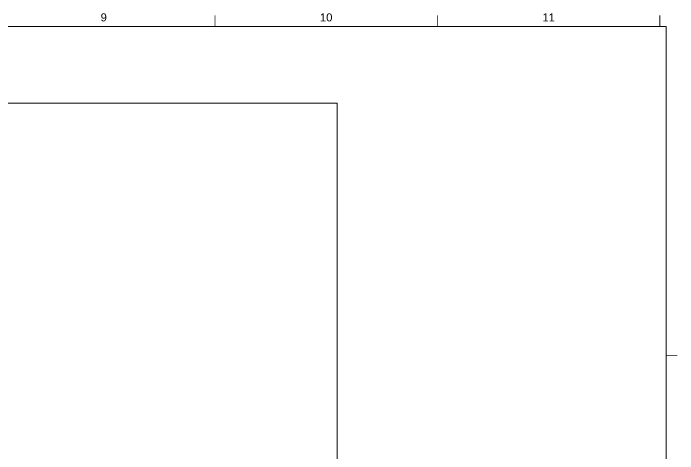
# Paper-space layout 'A710' of a CAD drawing. Header units: centimetres. Extents: x 1317 to 12855, y 80 to 835.
# Drawn here: x 1730.4 to 1879.7, y 736.2 to 835.3 of the extents above; entities that cross this region are included whole.
import ezdxf
from ezdxf.enums import TextEntityAlignment as Align

# ---------------------------------------------------------------- set-up
doc = ezdxf.new("R2010")
doc.units = ezdxf.units.CM
doc.layers.add('G-ANNO-NPLT', color=2, linetype='Continuous', lineweight=18, plot=False)
doc.layers.add('G-ANNO-TEXT', color=3, linetype='Continuous', lineweight=18)
doc.layers.add('G-ANNO-TTLB', color=3, linetype='Continuous', lineweight=18)
doc.styles.add('ARIAL', font='arial.ttf')

psp = doc.layouts.new('A710')

# ---------------------------------------------------------------- linework, layer by layer
at = {"layer": 'G-ANNO-NPLT'}
psp.add_lwpolyline([(1369.6944, 815.0997), (1803.2126, 815.0997), (1803.2126, 474.5278), (1369.6944, 474.5278)], close=True, dxfattribs=at)
at = {"layer": 'G-ANNO-TTLB'}
for p, q in [((1877.1533, 832.3185), (1319.7394, 832.3185)), ((1877.1533, 433.9027), (1877.1533, 832.3185))]:
    psp.add_line(p, q, dxfattribs=at)
at = {"layer": 'G-ANNO-TTLB', "const_width": 0.18, "flags": 128}
for points in [[(1775.7394, 834.8185), (1775.7394, 832.3185)], [(1825.7394, 834.8185), (1825.7394, 832.3185)], [(1875.7394, 834.8185), (1875.7394, 832.3185)], [(1879.6533, 758.3185), (1877.1533, 758.3185)]]:
    psp.add_lwpolyline(points, dxfattribs=at)

# ---------------------------------------------------------------- texts
at = {"layer": 'G-ANNO-TEXT', "style": 'ARIAL'}
for s, p in [('9', (1750.7394, 834.3889)), ('10', (1800.7394, 834.3889)), ('11', (1850.7394, 834.3889))]:
    psp.add_text(s, height=1.8, dxfattribs=at).set_placement(p, align=Align.MIDDLE_CENTER)

doc.saveas('drawing.dxf')
